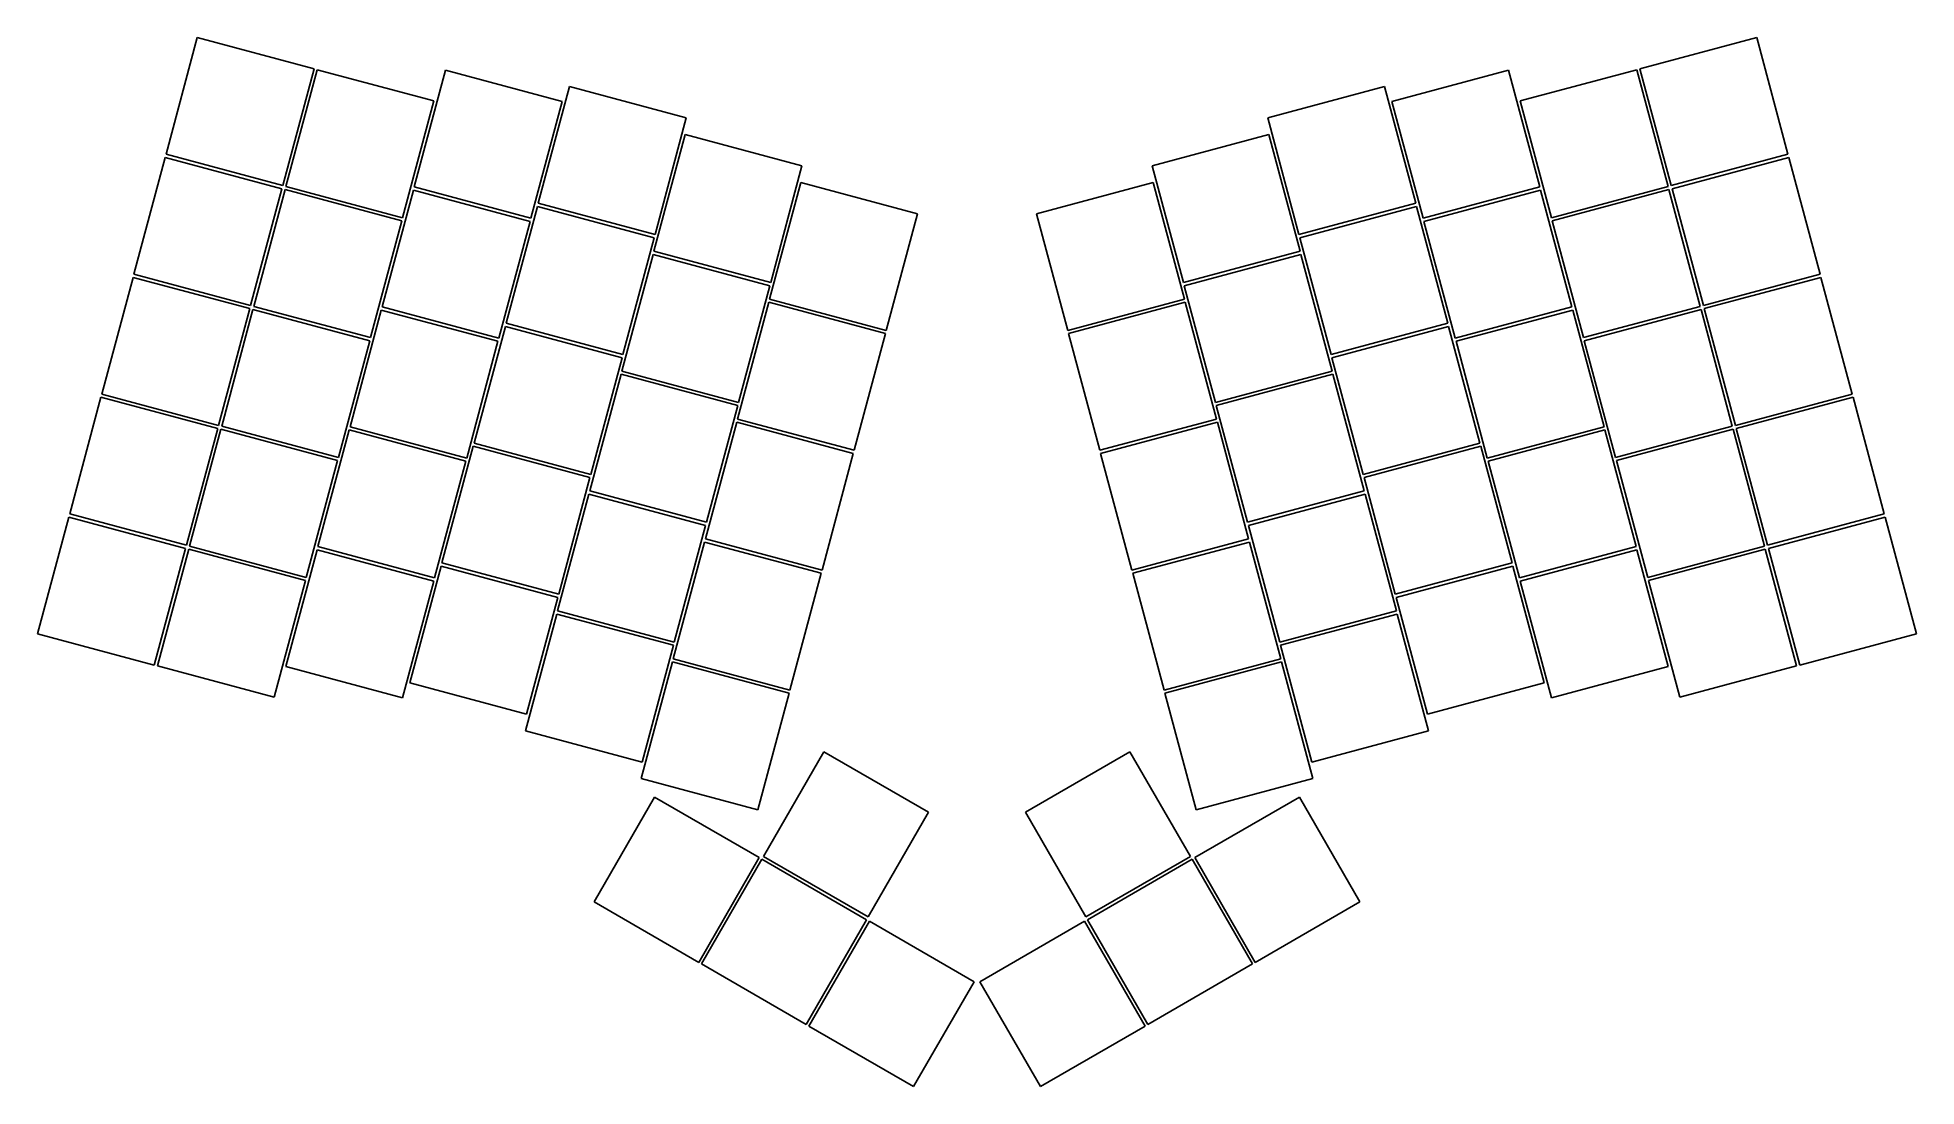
# Model space of a CAD drawing. Header units: millimetres. Extents: x 59 to 347, y -198 to -38.
import ezdxf

# ---------------------------------------------------------------- set-up
doc = ezdxf.new("R2010")
doc.units = ezdxf.units.MM

msp = doc.modelspace()

# ---------------------------------------------------------------- linework, layer by layer
at = {"linetype": 'CONTINUOUS'}
for p, q in [((83.84, -37.74), (79.05, -55.6)), ((101.71, -42.52), (83.84, -37.74)), ((322.59, -37.74), (304.72, -42.52)), ((327.38, -55.6), (322.59, -37.74)), ((96.92, -60.39), (101.71, -42.52)), ((102.19, -42.65), (97.4, -60.52)), ((120.06, -47.44), (102.19, -42.65)), ((121.84, -42.74), (117.05, -60.61)), ((139.71, -47.53), (121.84, -42.74)), ((284.59, -42.74), (266.72, -47.53)), ((289.38, -60.61), (284.59, -42.74)), ((304.24, -42.65), (286.37, -47.44)), ((309.03, -60.52), (304.24, -42.65)), ((304.72, -42.52), (309.51, -60.39)), ((140.84, -45.24), (136.05, -63.11)), ((158.71, -50.03), (140.84, -45.24)), ((265.59, -45.24), (247.72, -50.03)), ((270.38, -63.11), (265.59, -45.24)), ((115.27, -65.31), (120.06, -47.44)), ((134.92, -65.4), (139.71, -47.53)), ((266.72, -47.53), (271.51, -65.4)), ((286.37, -47.44), (291.16, -65.31)), ((153.92, -67.9), (158.71, -50.03)), ((247.72, -50.03), (252.51, -67.9)), ((158.54, -52.58), (153.76, -70.45)), ((176.41, -57.36), (158.54, -52.58)), ((247.89, -52.58), (230.02, -57.36)), ((252.68, -70.45), (247.89, -52.58)), ((78.92, -56.09), (74.13, -73.96)), ((96.79, -60.88), (78.92, -56.09)), ((79.05, -55.6), (96.92, -60.39)), ((171.63, -75.23), (176.41, -57.36)), ((230.02, -57.36), (234.81, -75.23)), ((309.51, -60.39), (327.38, -55.6)), ((327.51, -56.09), (309.64, -60.88)), ((332.3, -73.96), (327.51, -56.09)), ((176.25, -59.91), (171.46, -77.78)), ((194.12, -64.7), (176.25, -59.91)), ((230.18, -59.91), (212.31, -64.7)), ((234.97, -77.78), (230.18, -59.91)), ((92, -78.75), (96.79, -60.88)), ((97.28, -61.01), (92.49, -78.88)), ((115.14, -65.79), (97.28, -61.01)), ((97.4, -60.52), (115.27, -65.31)), ((116.92, -61.09), (112.13, -78.96)), ((134.79, -65.88), (116.92, -61.09)), ((117.05, -60.61), (134.92, -65.4)), ((136.05, -63.11), (153.92, -67.9)), ((252.51, -67.9), (270.38, -63.11)), ((271.51, -65.4), (289.38, -60.61)), ((289.51, -61.09), (271.64, -65.88)), ((294.3, -78.96), (289.51, -61.09)), ((291.16, -65.31), (309.03, -60.52)), ((309.16, -61.01), (291.29, -65.79)), ((313.94, -78.88), (309.16, -61.01)), ((309.64, -60.88), (314.43, -78.75)), ((110.36, -83.66), (115.14, -65.79)), ((130, -83.75), (134.79, -65.88)), ((135.92, -63.6), (131.13, -81.47)), ((153.79, -68.38), (135.92, -63.6)), ((189.33, -82.57), (194.12, -64.7)), ((212.31, -64.7), (217.1, -82.57)), ((270.51, -63.6), (252.64, -68.38)), ((275.3, -81.47), (270.51, -63.6)), ((271.64, -65.88), (276.43, -83.75)), ((291.29, -65.79), (296.08, -83.66)), ((149, -86.25), (153.79, -68.38)), ((252.64, -68.38), (257.43, -86.25)), ((153.63, -70.93), (148.84, -88.8)), ((171.5, -75.72), (153.63, -70.93)), ((153.76, -70.45), (171.63, -75.23)), ((234.81, -75.23), (252.68, -70.45)), ((252.8, -70.93), (234.94, -75.72)), ((257.59, -88.8), (252.8, -70.93)), ((74.01, -74.44), (69.22, -92.31)), ((91.87, -79.23), (74.01, -74.44)), ((74.13, -73.96), (92, -78.75)), ((314.43, -78.75), (332.3, -73.96)), ((332.43, -74.44), (314.56, -79.23)), ((337.21, -92.31), (332.43, -74.44)), ((166.71, -93.59), (171.5, -75.72)), ((234.94, -75.72), (239.72, -93.59)), ((87.09, -97.1), (91.87, -79.23)), ((92.36, -79.36), (87.57, -97.23)), ((110.23, -84.15), (92.36, -79.36)), ((92.49, -78.88), (110.36, -83.66)), ((112, -79.45), (107.22, -97.32)), ((129.87, -84.23), (112, -79.45)), ((112.13, -78.96), (130, -83.75)), ((171.33, -78.26), (166.54, -96.13)), ((189.2, -83.05), (171.33, -78.26)), ((171.46, -77.78), (189.33, -82.57)), ((217.1, -82.57), (234.97, -77.78)), ((235.1, -78.26), (217.23, -83.05)), ((239.89, -96.13), (235.1, -78.26)), ((276.43, -83.75), (294.3, -78.96)), ((294.43, -79.45), (276.56, -84.23)), ((299.22, -97.32), (294.43, -79.45)), ((296.08, -83.66), (313.94, -78.88)), ((314.07, -79.36), (296.2, -84.15)), ((318.86, -97.23), (314.07, -79.36)), ((314.56, -79.23), (319.35, -97.1)), ((131, -81.95), (126.22, -99.82)), ((148.87, -86.74), (131, -81.95)), ((131.13, -81.47), (149, -86.25)), ((184.41, -100.92), (189.2, -83.05)), ((217.23, -83.05), (222.02, -100.92)), ((257.43, -86.25), (275.3, -81.47)), ((275.43, -81.95), (257.56, -86.74)), ((280.22, -99.82), (275.43, -81.95)), ((105.44, -102.02), (110.23, -84.15)), ((125.09, -102.1), (129.87, -84.23)), ((276.56, -84.23), (281.35, -102.1)), ((296.2, -84.15), (300.99, -102.02)), ((144.09, -104.61), (148.87, -86.74)), ((148.84, -88.8), (166.71, -93.59)), ((239.72, -93.59), (257.59, -88.8)), ((257.56, -86.74), (262.35, -104.61)), ((148.71, -89.28), (143.92, -107.15)), ((166.58, -94.07), (148.71, -89.28)), ((257.72, -89.28), (239.85, -94.07)), ((262.51, -107.15), (257.72, -89.28)), ((69.09, -92.79), (64.3, -110.66)), ((86.96, -97.58), (69.09, -92.79)), ((69.22, -92.31), (87.09, -97.1)), ((161.79, -111.94), (166.58, -94.07)), ((239.85, -94.07), (244.64, -111.94)), ((319.35, -97.1), (337.21, -92.31)), ((337.34, -92.79), (319.47, -97.58)), ((342.13, -110.66), (337.34, -92.79)), ((82.17, -115.45), (86.96, -97.58)), ((87.44, -97.71), (82.65, -115.58)), ((105.31, -102.5), (87.44, -97.71)), ((87.57, -97.23), (105.44, -102.02)), ((107.09, -97.8), (102.3, -115.67)), ((124.96, -102.59), (107.09, -97.8)), ((107.22, -97.32), (125.09, -102.1)), ((166.42, -96.61), (161.63, -114.48)), ((184.28, -101.4), (166.42, -96.61)), ((166.54, -96.13), (184.41, -100.92)), ((222.02, -100.92), (239.89, -96.13)), ((240.02, -96.61), (222.15, -101.4)), ((244.8, -114.48), (240.02, -96.61)), ((281.35, -102.1), (299.22, -97.32)), ((299.35, -97.8), (281.48, -102.59)), ((304.13, -115.67), (299.35, -97.8)), ((300.99, -102.02), (318.86, -97.23)), ((318.99, -97.71), (301.12, -102.5)), ((323.78, -115.58), (318.99, -97.71)), ((319.47, -97.58), (324.26, -115.45)), ((126.09, -100.3), (121.3, -118.17)), ((143.96, -105.09), (126.09, -100.3)), ((126.22, -99.82), (144.09, -104.61)), ((262.35, -104.61), (280.22, -99.82)), ((280.35, -100.3), (262.48, -105.09)), ((285.13, -118.17), (280.35, -100.3)), ((100.52, -120.37), (105.31, -102.5)), ((120.17, -120.46), (124.96, -102.59)), ((179.5, -119.27), (184.28, -101.4)), ((222.15, -101.4), (226.94, -119.27)), ((281.48, -102.59), (286.26, -120.46)), ((301.12, -102.5), (305.91, -120.37)), ((139.17, -122.96), (143.96, -105.09)), ((262.48, -105.09), (267.26, -122.96)), ((143.79, -107.63), (139, -125.5)), ((161.66, -112.42), (143.79, -107.63)), ((143.92, -107.15), (161.79, -111.94)), ((244.64, -111.94), (262.51, -107.15)), ((262.64, -107.63), (244.77, -112.42)), ((267.43, -125.5), (262.64, -107.63)), ((64.17, -111.15), (59.38, -129.02)), ((82.04, -115.93), (64.17, -111.15)), ((64.3, -110.66), (82.17, -115.45)), ((324.26, -115.45), (342.13, -110.66)), ((342.26, -111.15), (324.39, -115.93)), ((347.05, -129.02), (342.26, -111.15)), ((161.5, -114.97), (156.71, -132.84)), ((156.87, -130.29), (161.66, -112.42)), ((179.37, -119.75), (161.5, -114.97)), ((161.63, -114.48), (179.5, -119.27)), ((226.94, -119.27), (244.8, -114.48)), ((244.93, -114.97), (227.06, -119.75)), ((244.77, -112.42), (249.56, -130.29)), ((249.72, -132.84), (244.93, -114.97)), ((77.25, -133.8), (82.04, -115.93)), ((82.52, -116.06), (77.73, -133.93)), ((100.39, -120.85), (82.52, -116.06)), ((82.65, -115.58), (100.52, -120.37)), ((102.17, -116.15), (97.38, -134.02)), ((120.04, -120.94), (102.17, -116.15)), ((102.3, -115.67), (120.17, -120.46)), ((286.26, -120.46), (304.13, -115.67)), ((304.26, -116.15), (286.39, -120.94)), ((309.05, -134.02), (304.26, -116.15)), ((305.91, -120.37), (323.78, -115.58)), ((323.91, -116.06), (306.04, -120.85)), ((328.7, -133.93), (323.91, -116.06)), ((324.39, -115.93), (329.18, -133.8)), ((121.17, -118.65), (116.38, -136.52)), ((139.04, -123.44), (121.17, -118.65)), ((121.3, -118.17), (139.17, -122.96)), ((174.58, -137.62), (179.37, -119.75)), ((227.06, -119.75), (231.85, -137.62)), ((267.26, -122.96), (285.13, -118.17)), ((285.26, -118.65), (267.39, -123.44)), ((290.05, -136.52), (285.26, -118.65)), ((95.6, -138.72), (100.39, -120.85)), ((115.25, -138.81), (120.04, -120.94)), ((134.25, -141.31), (139.04, -123.44)), ((267.39, -123.44), (272.18, -141.31)), ((286.39, -120.94), (291.18, -138.81)), ((306.04, -120.85), (310.83, -138.72)), ((138.87, -125.99), (134.09, -143.86)), ((156.74, -130.77), (138.87, -125.99)), ((139, -125.5), (156.87, -130.29)), ((249.56, -130.29), (267.43, -125.5)), ((267.56, -125.99), (249.69, -130.77)), ((272.35, -143.86), (267.56, -125.99)), ((59.38, -129.02), (77.25, -133.8)), ((329.18, -133.8), (347.05, -129.02)), ((151.96, -148.64), (156.74, -130.77)), ((249.69, -130.77), (254.48, -148.64)), ((77.73, -133.93), (95.6, -138.72)), ((97.38, -134.02), (115.25, -138.81)), ((156.58, -133.32), (151.79, -151.19)), ((174.45, -138.11), (156.58, -133.32)), ((156.71, -132.84), (174.58, -137.62)), ((231.85, -137.62), (249.72, -132.84)), ((249.85, -133.32), (231.98, -138.11)), ((254.64, -151.19), (249.85, -133.32)), ((291.18, -138.81), (309.05, -134.02)), ((310.83, -138.72), (328.7, -133.93)), ((116.38, -136.52), (134.25, -141.31)), ((272.18, -141.31), (290.05, -136.52)), ((169.66, -155.98), (174.45, -138.11)), ((231.98, -138.11), (236.77, -155.98)), ((134.09, -143.86), (151.96, -148.64)), ((254.48, -148.64), (272.35, -143.86)), ((179.79, -147.08), (170.54, -163.1)), ((195.81, -156.33), (179.79, -147.08)), ((226.64, -147.08), (210.62, -156.33)), ((235.89, -163.1), (226.64, -147.08)), ((151.79, -151.19), (169.66, -155.98)), ((236.77, -155.98), (254.64, -151.19)), ((153.83, -154.03), (144.58, -170.06)), ((169.86, -163.28), (153.83, -154.03)), ((252.6, -154.03), (236.58, -163.28)), ((261.85, -170.06), (252.6, -154.03)), ((186.56, -172.35), (195.81, -156.33)), ((210.62, -156.33), (219.87, -172.35)), ((160.61, -179.31), (169.86, -163.28)), ((170.29, -163.53), (161.04, -179.56)), ((186.31, -172.78), (170.29, -163.53)), ((170.54, -163.1), (186.56, -172.35)), ((219.87, -172.35), (235.89, -163.1)), ((236.14, -163.53), (220.12, -172.78)), ((245.39, -179.56), (236.14, -163.53)), ((236.58, -163.28), (245.83, -179.31)), ((144.58, -170.06), (160.61, -179.31)), ((245.83, -179.31), (261.85, -170.06)), ((177.06, -188.81), (186.31, -172.78)), ((186.74, -173.03), (177.49, -189.06)), ((202.76, -182.28), (186.74, -173.03)), ((219.69, -173.03), (203.67, -182.28)), ((228.94, -189.06), (219.69, -173.03)), ((220.12, -172.78), (229.37, -188.81)), ((161.04, -179.56), (177.06, -188.81)), ((229.37, -188.81), (245.39, -179.56)), ((193.51, -198.31), (202.76, -182.28)), ((203.67, -182.28), (212.92, -198.31)), ((177.49, -189.06), (193.51, -198.31)), ((212.92, -198.31), (228.94, -189.06))]:
    msp.add_line(p, q, dxfattribs=at)

doc.saveas('drawing.dxf')
